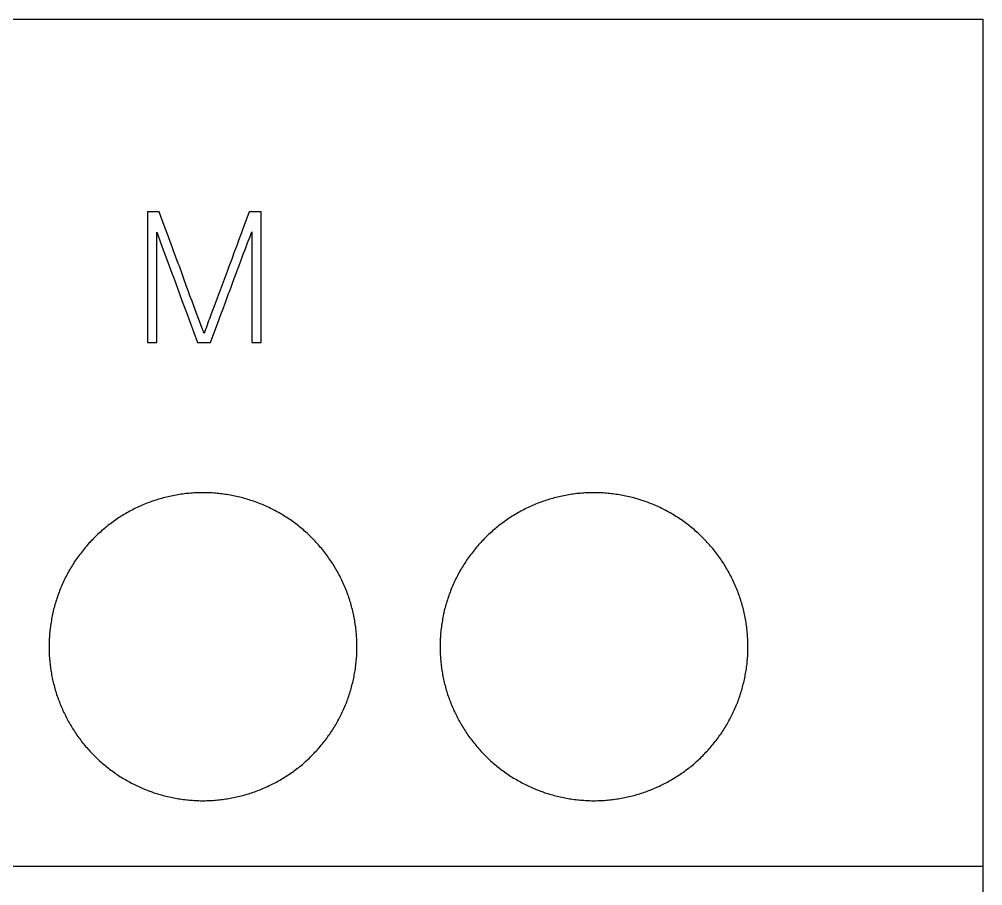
# Model space of a CAD drawing. Extents: x 0 to 420, y 0 to 297.
# Drawn here: x 134.88 to 147.4, y 226.31 to 237.56 of the extents above; entities that cross this region are included whole.
import ezdxf

# ---------------------------------------------------------------- set-up
doc = ezdxf.new("R2010")
doc.units = 0
doc.header["$LTSCALE"] = 23.1
doc.layers.add('10000_FRONT', color=7, linetype='CONTINUOUS')
doc.layers.add('10500_FRONT_LABELING', color=7, linetype='CONTINUOUS')

msp = doc.modelspace()

# ---------------------------------------------------------------- linework, layer by layer
at = {"layer": '10000_FRONT', "color": 7, "linetype": 'CONTINUOUS'}
for p, q in [((111.9, 237.561), (147.4, 237.561)), ((147.4, 237.561), (147.4, 147.561)), ((111.9, 226.561), (147.4, 226.561))]:
    msp.add_line(p, q, dxfattribs=at)
for points in [[(139.27, 229.411), (139.27, 229.433), (139.27, 229.454), (139.269, 229.475), (139.269, 229.497), (139.268, 229.518), (139.266, 229.539), (139.265, 229.56), (139.263, 229.581), (139.261, 229.602), (139.259, 229.623), (139.257, 229.644), (139.254, 229.665), (139.251, 229.686), (139.248, 229.707), (139.245, 229.728), (139.242, 229.749), (139.238, 229.77), (139.234, 229.791), (139.23, 229.811), (139.226, 229.832), (139.221, 229.853), (139.216, 229.873), (139.211, 229.894), (139.206, 229.914), (139.201, 229.935), (139.195, 229.955), (139.189, 229.976), (139.183, 229.996), (139.177, 230.017), (139.17, 230.037), (139.163, 230.057), (139.156, 230.077), (139.149, 230.097), (139.142, 230.118), (139.134, 230.137), (139.126, 230.157), (139.118, 230.177), (139.11, 230.197), (139.101, 230.216), (139.093, 230.235), (139.084, 230.255), (139.075, 230.274), (139.066, 230.293), (139.056, 230.312), (139.046, 230.331), (139.037, 230.349), (139.027, 230.368), (139.016, 230.387), (139.006, 230.405), (138.995, 230.423), (138.985, 230.442), (138.974, 230.46), (138.962, 230.478), (138.951, 230.495), (138.939, 230.513), (138.928, 230.531), (138.916, 230.548), (138.903, 230.566), (138.891, 230.583), (138.879, 230.6), (138.866, 230.617), (138.853, 230.634), (138.84, 230.651), (138.826, 230.668), (138.813, 230.685), (138.799, 230.701), (138.785, 230.717), (138.771, 230.733), (138.757, 230.749), (138.742, 230.765), (138.728, 230.781), (138.713, 230.796), (138.698, 230.811), (138.684, 230.827), (138.668, 230.841), (138.653, 230.856), (138.638, 230.871), (138.622, 230.885), (138.607, 230.899), (138.591, 230.913), (138.575, 230.927), (138.559, 230.941), (138.542, 230.955), (138.526, 230.968), (138.509, 230.981), (138.493, 230.994), (138.476, 231.007), (138.459, 231.02), (138.441, 231.033), (138.424, 231.045), (138.407, 231.057), (138.389, 231.069), (138.371, 231.081), (138.353, 231.093), (138.335, 231.104), (138.317, 231.116), (138.298, 231.127), (138.28, 231.138), (138.261, 231.148), (138.243, 231.159), (138.224, 231.169), (138.205, 231.179), (138.186, 231.189), (138.167, 231.199), (138.148, 231.208), (138.129, 231.218), (138.11, 231.227), (138.09, 231.235), (138.071, 231.244), (138.051, 231.252), (138.032, 231.261), (138.012, 231.269), (137.992, 231.276), (137.972, 231.284), (137.953, 231.291), (137.933, 231.298), (137.912, 231.305), (137.892, 231.312), (137.872, 231.319), (137.852, 231.325), (137.831, 231.331), (137.811, 231.337), (137.79, 231.343), (137.769, 231.348), (137.748, 231.353), (137.727, 231.358), (137.707, 231.363), (137.685, 231.368), (137.664, 231.372), (137.643, 231.376), (137.622, 231.38), (137.601, 231.384), (137.58, 231.387), (137.559, 231.39), (137.538, 231.393), (137.517, 231.396), (137.495, 231.398), (137.474, 231.401), (137.453, 231.403), (137.432, 231.405), (137.411, 231.406), (137.389, 231.408), (137.368, 231.409), (137.347, 231.41), (137.326, 231.41), (137.304, 231.411), (137.283, 231.411), (137.262, 231.411), (137.24, 231.411), (137.219, 231.41), (137.198, 231.41), (137.177, 231.409), (137.155, 231.408), (137.134, 231.406), (137.112, 231.405), (137.091, 231.403), (137.07, 231.401), (137.048, 231.399), (137.027, 231.396), (137.006, 231.394), (136.984, 231.391), (136.963, 231.387), (136.942, 231.384), (136.921, 231.38), (136.9, 231.376), (136.879, 231.372), (136.858, 231.368), (136.837, 231.364), (136.816, 231.359), (136.795, 231.354), (136.775, 231.349), (136.754, 231.343), (136.734, 231.338), (136.713, 231.332), (136.693, 231.326), (136.673, 231.32), (136.652, 231.313), (136.632, 231.307), (136.612, 231.3), (136.592, 231.293), (136.572, 231.285), (136.552, 231.278), (136.532, 231.27), (136.512, 231.262), (136.493, 231.254), (136.473, 231.245), (136.453, 231.237), (136.434, 231.228), (136.414, 231.219), (136.395, 231.209), (136.376, 231.2), (136.357, 231.19), (136.338, 231.18), (136.319, 231.17), (136.3, 231.16), (136.281, 231.149), (136.263, 231.139), (136.244, 231.128), (136.226, 231.117)], [(144.35, 229.411), (144.35, 229.433), (144.35, 229.454), (144.349, 229.475), (144.349, 229.497), (144.348, 229.518), (144.346, 229.539), (144.345, 229.56), (144.343, 229.581), (144.341, 229.602), (144.339, 229.623), (144.337, 229.644), (144.334, 229.665), (144.331, 229.686), (144.328, 229.707), (144.325, 229.728), (144.322, 229.749), (144.318, 229.77), (144.314, 229.791), (144.31, 229.811), (144.306, 229.832), (144.301, 229.853), (144.296, 229.873), (144.291, 229.894), (144.286, 229.914), (144.281, 229.935), (144.275, 229.955), (144.269, 229.976), (144.263, 229.996), (144.257, 230.017), (144.25, 230.037), (144.243, 230.057), (144.236, 230.077), (144.229, 230.097), (144.222, 230.118), (144.214, 230.137), (144.206, 230.157), (144.198, 230.177), (144.19, 230.197), (144.181, 230.216), (144.173, 230.235), (144.164, 230.255), (144.155, 230.274), (144.146, 230.293), (144.136, 230.312), (144.126, 230.331), (144.117, 230.349), (144.107, 230.368), (144.096, 230.387), (144.086, 230.405), (144.075, 230.423), (144.065, 230.442), (144.054, 230.46), (144.042, 230.478), (144.031, 230.495), (144.019, 230.513), (144.008, 230.531), (143.996, 230.548), (143.983, 230.566), (143.971, 230.583), (143.959, 230.6), (143.946, 230.617), (143.933, 230.634), (143.92, 230.651), (143.906, 230.668), (143.893, 230.685), (143.879, 230.701), (143.865, 230.717), (143.851, 230.733), (143.837, 230.749), (143.822, 230.765), (143.808, 230.781), (143.793, 230.796), (143.778, 230.811), (143.764, 230.827), (143.748, 230.841), (143.733, 230.856), (143.718, 230.871), (143.702, 230.885), (143.687, 230.899), (143.671, 230.913), (143.655, 230.927), (143.639, 230.941), (143.622, 230.955), (143.606, 230.968), (143.589, 230.981), (143.573, 230.994), (143.556, 231.007), (143.539, 231.02), (143.521, 231.033), (143.504, 231.045), (143.487, 231.057), (143.469, 231.069), (143.451, 231.081), (143.433, 231.093), (143.415, 231.104), (143.397, 231.116), (143.378, 231.127), (143.36, 231.138), (143.341, 231.148), (143.323, 231.159), (143.304, 231.169), (143.285, 231.179), (143.266, 231.189), (143.247, 231.199), (143.228, 231.208), (143.209, 231.218), (143.19, 231.227), (143.17, 231.235), (143.151, 231.244), (143.131, 231.252), (143.112, 231.261), (143.092, 231.269), (143.072, 231.276), (143.052, 231.284), (143.033, 231.291), (143.013, 231.298), (142.992, 231.305), (142.972, 231.312), (142.952, 231.319), (142.932, 231.325), (142.911, 231.331), (142.891, 231.337), (142.87, 231.343), (142.849, 231.348), (142.828, 231.353), (142.807, 231.358), (142.787, 231.363), (142.765, 231.368), (142.744, 231.372), (142.723, 231.376), (142.702, 231.38), (142.681, 231.384), (142.66, 231.387), (142.639, 231.39), (142.618, 231.393), (142.597, 231.396), (142.575, 231.398), (142.554, 231.401), (142.533, 231.403), (142.512, 231.405), (142.491, 231.406), (142.469, 231.408), (142.448, 231.409), (142.427, 231.41), (142.406, 231.41), (142.384, 231.411), (142.363, 231.411), (142.342, 231.411), (142.32, 231.411), (142.299, 231.41), (142.278, 231.41), (142.257, 231.409), (142.235, 231.408), (142.214, 231.406), (142.192, 231.405), (142.171, 231.403), (142.15, 231.401), (142.128, 231.399), (142.107, 231.396), (142.086, 231.394), (142.064, 231.391), (142.043, 231.387), (142.022, 231.384), (142.001, 231.38), (141.98, 231.376), (141.959, 231.372), (141.938, 231.368), (141.917, 231.364), (141.896, 231.359), (141.875, 231.354), (141.855, 231.349), (141.834, 231.343), (141.814, 231.338), (141.793, 231.332), (141.773, 231.326), (141.753, 231.32), (141.732, 231.313), (141.712, 231.307), (141.692, 231.3), (141.672, 231.293), (141.652, 231.285), (141.632, 231.278), (141.612, 231.27), (141.592, 231.262), (141.573, 231.254), (141.553, 231.245), (141.533, 231.237), (141.514, 231.228), (141.494, 231.219), (141.475, 231.209), (141.456, 231.2), (141.437, 231.19), (141.418, 231.18), (141.399, 231.17), (141.38, 231.16), (141.361, 231.149), (141.343, 231.139), (141.324, 231.128), (141.306, 231.117)], [(136.226, 231.117), (136.208, 231.106), (136.19, 231.094), (136.172, 231.083), (136.155, 231.071), (136.137, 231.059), (136.12, 231.047), (136.102, 231.035), (136.085, 231.022), (136.068, 231.009), (136.051, 230.997), (136.035, 230.984), (136.018, 230.97), (136.001, 230.957), (135.985, 230.943), (135.969, 230.93), (135.953, 230.916), (135.937, 230.901), (135.921, 230.887), (135.905, 230.873), (135.89, 230.858), (135.874, 230.843), (135.859, 230.828), (135.844, 230.813), (135.829, 230.797), (135.814, 230.782), (135.8, 230.766), (135.785, 230.75), (135.771, 230.735), (135.757, 230.718), (135.743, 230.702), (135.73, 230.686), (135.716, 230.67), (135.703, 230.653), (135.69, 230.636), (135.677, 230.619), (135.664, 230.603), (135.652, 230.585), (135.639, 230.568), (135.627, 230.551), (135.615, 230.533), (135.603, 230.516), (135.592, 230.498), (135.58, 230.48), (135.569, 230.462), (135.558, 230.444), (135.547, 230.426), (135.536, 230.408), (135.526, 230.389), (135.516, 230.371), (135.506, 230.352), (135.496, 230.333), (135.486, 230.314), (135.476, 230.295), (135.467, 230.276), (135.458, 230.256), (135.449, 230.237), (135.44, 230.217), (135.432, 230.198), (135.423, 230.178), (135.415, 230.158), (135.407, 230.138), (135.4, 230.119), (135.392, 230.099), (135.385, 230.079), (135.378, 230.059), (135.372, 230.039), (135.365, 230.019), (135.359, 229.998), (135.353, 229.978), (135.347, 229.958), (135.341, 229.938), (135.336, 229.917), (135.33, 229.897), (135.325, 229.876), (135.32, 229.855), (135.316, 229.835), (135.312, 229.814), (135.307, 229.793), (135.303, 229.772), (135.3, 229.752), (135.296, 229.731), (135.293, 229.71), (135.29, 229.688), (135.287, 229.667), (135.284, 229.646), (135.282, 229.625), (135.28, 229.604), (135.278, 229.582), (135.276, 229.561), (135.275, 229.539), (135.273, 229.518), (135.272, 229.497), (135.272, 229.475), (135.271, 229.454), (135.271, 229.433), (135.27, 229.411)], [(141.306, 231.117), (141.288, 231.106), (141.27, 231.094), (141.252, 231.083), (141.235, 231.071), (141.217, 231.059), (141.2, 231.047), (141.182, 231.035), (141.165, 231.022), (141.148, 231.009), (141.131, 230.997), (141.115, 230.984), (141.098, 230.97), (141.081, 230.957), (141.065, 230.943), (141.049, 230.93), (141.033, 230.916), (141.017, 230.901), (141.001, 230.887), (140.985, 230.873), (140.97, 230.858), (140.954, 230.843), (140.939, 230.828), (140.924, 230.813), (140.909, 230.797), (140.894, 230.782), (140.88, 230.766), (140.865, 230.75), (140.851, 230.735), (140.837, 230.718), (140.823, 230.702), (140.81, 230.686), (140.796, 230.67), (140.783, 230.653), (140.77, 230.636), (140.757, 230.619), (140.744, 230.603), (140.732, 230.585), (140.719, 230.568), (140.707, 230.551), (140.695, 230.533), (140.683, 230.516), (140.672, 230.498), (140.66, 230.48), (140.649, 230.462), (140.638, 230.444), (140.627, 230.426), (140.616, 230.408), (140.606, 230.389), (140.596, 230.371), (140.586, 230.352), (140.576, 230.333), (140.566, 230.314), (140.556, 230.295), (140.547, 230.276), (140.538, 230.256), (140.529, 230.237), (140.52, 230.217), (140.512, 230.198), (140.503, 230.178), (140.495, 230.158), (140.487, 230.138), (140.48, 230.119), (140.472, 230.099), (140.465, 230.079), (140.458, 230.059), (140.452, 230.039), (140.445, 230.019), (140.439, 229.998), (140.433, 229.978), (140.427, 229.958), (140.421, 229.938), (140.416, 229.917), (140.41, 229.897), (140.405, 229.876), (140.4, 229.855), (140.396, 229.835), (140.392, 229.814), (140.387, 229.793), (140.383, 229.772), (140.38, 229.752), (140.376, 229.731), (140.373, 229.71), (140.37, 229.688), (140.367, 229.667), (140.364, 229.646), (140.362, 229.625), (140.36, 229.604), (140.358, 229.582), (140.356, 229.561), (140.355, 229.539), (140.353, 229.518), (140.352, 229.497), (140.352, 229.475), (140.351, 229.454), (140.351, 229.433), (140.35, 229.411)], [(135.27, 229.411), (135.271, 229.391), (135.271, 229.37), (135.271, 229.35), (135.272, 229.329), (135.273, 229.309), (135.274, 229.288), (135.276, 229.268), (135.277, 229.248), (135.279, 229.227), (135.281, 229.207), (135.283, 229.187), (135.286, 229.167), (135.288, 229.147), (135.291, 229.126), (135.294, 229.106), (135.297, 229.086), (135.3, 229.066), (135.304, 229.046), (135.308, 229.026), (135.312, 229.006), (135.316, 228.987), (135.32, 228.967), (135.325, 228.947), (135.33, 228.927), (135.335, 228.907), (135.34, 228.888), (135.346, 228.868), (135.351, 228.848), (135.357, 228.829), (135.363, 228.809), (135.369, 228.79), (135.376, 228.77), (135.383, 228.751), (135.39, 228.731), (135.397, 228.712), (135.404, 228.693), (135.411, 228.674), (135.419, 228.655), (135.427, 228.636), (135.435, 228.617), (135.443, 228.598), (135.451, 228.58), (135.46, 228.561), (135.469, 228.543), (135.478, 228.525), (135.487, 228.507), (135.496, 228.488), (135.506, 228.47), (135.515, 228.453), (135.525, 228.435), (135.535, 228.417), (135.545, 228.399), (135.556, 228.382), (135.566, 228.365), (135.577, 228.347), (135.588, 228.33), (135.599, 228.313), (135.61, 228.296), (135.622, 228.279), (135.633, 228.262), (135.645, 228.246), (135.657, 228.229), (135.669, 228.213), (135.682, 228.196), (135.694, 228.18), (135.707, 228.164), (135.72, 228.148), (135.733, 228.132), (135.746, 228.116), (135.76, 228.1), (135.773, 228.085), (135.787, 228.07), (135.801, 228.055), (135.815, 228.04), (135.829, 228.025), (135.843, 228.01), (135.857, 227.996), (135.872, 227.981), (135.887, 227.967), (135.901, 227.953), (135.916, 227.939), (135.931, 227.926), (135.947, 227.912), (135.962, 227.899), (135.977, 227.885), (135.993, 227.872), (136.009, 227.859), (136.025, 227.847), (136.041, 227.834), (136.057, 227.821), (136.073, 227.809), (136.089, 227.797), (136.106, 227.785), (136.123, 227.773), (136.14, 227.761), (136.157, 227.75), (136.174, 227.739), (136.191, 227.727), (136.209, 227.716), (136.226, 227.705), (136.244, 227.695), (136.262, 227.684), (136.279, 227.674), (136.297, 227.664), (136.315, 227.654), (136.333, 227.644), (136.352, 227.635), (136.37, 227.625), (136.388, 227.616), (136.407, 227.607), (136.425, 227.599), (136.444, 227.59), (136.462, 227.582), (136.481, 227.574), (136.5, 227.566), (136.519, 227.558), (136.537, 227.55), (136.557, 227.543), (136.576, 227.536), (136.595, 227.529), (136.614, 227.522), (136.633, 227.515), (136.653, 227.509), (136.672, 227.503), (136.692, 227.497), (136.712, 227.491), (136.731, 227.485), (136.751, 227.48), (136.771, 227.474), (136.791, 227.469), (136.811, 227.465), (136.831, 227.46), (136.852, 227.455), (136.872, 227.451), (136.892, 227.447), (136.912, 227.443), (136.933, 227.44), (136.953, 227.437), (136.973, 227.433), (136.993, 227.43), (137.014, 227.428), (137.034, 227.425), (137.054, 227.423), (137.075, 227.421), (137.095, 227.419), (137.116, 227.417), (137.136, 227.416), (137.156, 227.414), (137.177, 227.413), (137.197, 227.412), (137.217, 227.412), (137.238, 227.411), (137.258, 227.411), (137.279, 227.411), (137.299, 227.411), (137.32, 227.412), (137.34, 227.412), (137.361, 227.413), (137.381, 227.414), (137.402, 227.415), (137.422, 227.417), (137.443, 227.419), (137.463, 227.42), (137.484, 227.423), (137.504, 227.425), (137.525, 227.427), (137.545, 227.43), (137.566, 227.433), (137.586, 227.436), (137.607, 227.44), (137.627, 227.443), (137.647, 227.447), (137.667, 227.451), (137.687, 227.455), (137.707, 227.459), (137.727, 227.464), (137.747, 227.469), (137.767, 227.474), (137.787, 227.479), (137.806, 227.484), (137.826, 227.49), (137.846, 227.496), (137.865, 227.502), (137.885, 227.508), (137.904, 227.514), (137.923, 227.521), (137.943, 227.527), (137.962, 227.534), (137.981, 227.542), (138, 227.549), (138.019, 227.557), (138.038, 227.564), (138.057, 227.572), (138.076, 227.58), (138.095, 227.589), (138.113, 227.597), (138.132, 227.606), (138.151, 227.615), (138.169, 227.624)], [(138.169, 227.624), (138.188, 227.634), (138.206, 227.643), (138.224, 227.653), (138.242, 227.663), (138.26, 227.673), (138.278, 227.683), (138.295, 227.694), (138.313, 227.704), (138.33, 227.715), (138.348, 227.726), (138.365, 227.737), (138.382, 227.748), (138.399, 227.76), (138.416, 227.771), (138.432, 227.783), (138.449, 227.795), (138.465, 227.807), (138.481, 227.819), (138.498, 227.832), (138.514, 227.844), (138.53, 227.857), (138.545, 227.87), (138.561, 227.883), (138.577, 227.896), (138.592, 227.91), (138.607, 227.924), (138.623, 227.937), (138.638, 227.951), (138.653, 227.965), (138.667, 227.98), (138.682, 227.994), (138.697, 228.009), (138.711, 228.024), (138.725, 228.039), (138.739, 228.054), (138.753, 228.069), (138.767, 228.084), (138.78, 228.099), (138.794, 228.115), (138.807, 228.131), (138.82, 228.146), (138.833, 228.162), (138.845, 228.178), (138.858, 228.194), (138.87, 228.211), (138.882, 228.227), (138.894, 228.243), (138.906, 228.26), (138.918, 228.277), (138.929, 228.293), (138.94, 228.31), (138.951, 228.327), (138.962, 228.345), (138.973, 228.362), (138.984, 228.379), (138.994, 228.397), (139.004, 228.414), (139.015, 228.432), (139.024, 228.45), (139.034, 228.468), (139.044, 228.486), (139.053, 228.504), (139.062, 228.523), (139.071, 228.541), (139.08, 228.56), (139.089, 228.579), (139.097, 228.597), (139.106, 228.616), (139.114, 228.635), (139.122, 228.654), (139.129, 228.673), (139.137, 228.692), (139.144, 228.711), (139.151, 228.73), (139.158, 228.749), (139.164, 228.768), (139.171, 228.788), (139.177, 228.807), (139.183, 228.827), (139.189, 228.846), (139.195, 228.866), (139.2, 228.885), (139.205, 228.905), (139.21, 228.924), (139.215, 228.944), (139.22, 228.964), (139.224, 228.984), (139.229, 229.004), (139.233, 229.024), (139.236, 229.044), (139.24, 229.064), (139.244, 229.084), (139.247, 229.104), (139.25, 229.124), (139.253, 229.145), (139.255, 229.165), (139.258, 229.185), (139.26, 229.206), (139.262, 229.226), (139.264, 229.247), (139.265, 229.267), (139.267, 229.288), (139.268, 229.308), (139.269, 229.329), (139.27, 229.349), (139.27, 229.37), (139.27, 229.391), (139.27, 229.411)], [(140.35, 229.411), (140.351, 229.391), (140.351, 229.37), (140.351, 229.35), (140.352, 229.329), (140.353, 229.309), (140.354, 229.288), (140.356, 229.268), (140.357, 229.248), (140.359, 229.227), (140.361, 229.207), (140.363, 229.187), (140.366, 229.167), (140.368, 229.147), (140.371, 229.126), (140.374, 229.106), (140.377, 229.086), (140.38, 229.066), (140.384, 229.046), (140.388, 229.026), (140.392, 229.006), (140.396, 228.987), (140.4, 228.967), (140.405, 228.947), (140.41, 228.927), (140.415, 228.907), (140.42, 228.888), (140.426, 228.868), (140.431, 228.848), (140.437, 228.829), (140.443, 228.809), (140.449, 228.79), (140.456, 228.77), (140.463, 228.751), (140.47, 228.731), (140.477, 228.712), (140.484, 228.693), (140.491, 228.674), (140.499, 228.655), (140.507, 228.636), (140.515, 228.617), (140.523, 228.598), (140.531, 228.58), (140.54, 228.561), (140.549, 228.543), (140.558, 228.525), (140.567, 228.507), (140.576, 228.488), (140.586, 228.47), (140.595, 228.453), (140.605, 228.435), (140.615, 228.417), (140.625, 228.399), (140.636, 228.382), (140.646, 228.365), (140.657, 228.347), (140.668, 228.33), (140.679, 228.313), (140.69, 228.296), (140.702, 228.279), (140.713, 228.262), (140.725, 228.246), (140.737, 228.229), (140.749, 228.213), (140.762, 228.196), (140.774, 228.18), (140.787, 228.164), (140.8, 228.148), (140.813, 228.132), (140.826, 228.116), (140.84, 228.1), (140.853, 228.085), (140.867, 228.07), (140.881, 228.055), (140.895, 228.04), (140.909, 228.025), (140.923, 228.01), (140.937, 227.996), (140.952, 227.981), (140.967, 227.967), (140.981, 227.953), (140.996, 227.939), (141.011, 227.926), (141.027, 227.912), (141.042, 227.899), (141.057, 227.885), (141.073, 227.872), (141.089, 227.859), (141.105, 227.847), (141.121, 227.834), (141.137, 227.821), (141.153, 227.809), (141.169, 227.797), (141.186, 227.785), (141.203, 227.773), (141.22, 227.761), (141.237, 227.75), (141.254, 227.739), (141.271, 227.727), (141.289, 227.716), (141.306, 227.705), (141.324, 227.695), (141.342, 227.684), (141.359, 227.674), (141.377, 227.664), (141.395, 227.654), (141.413, 227.644), (141.432, 227.635), (141.45, 227.625), (141.468, 227.616), (141.487, 227.607), (141.505, 227.599), (141.524, 227.59), (141.542, 227.582), (141.561, 227.574), (141.58, 227.566), (141.599, 227.558), (141.617, 227.55), (141.637, 227.543), (141.656, 227.536), (141.675, 227.529), (141.694, 227.522), (141.713, 227.515), (141.733, 227.509), (141.752, 227.503), (141.772, 227.497), (141.792, 227.491), (141.811, 227.485), (141.831, 227.48), (141.851, 227.474), (141.871, 227.469), (141.891, 227.465), (141.911, 227.46), (141.932, 227.455), (141.952, 227.451), (141.972, 227.447), (141.992, 227.443), (142.013, 227.44), (142.033, 227.437), (142.053, 227.433), (142.073, 227.43), (142.094, 227.428), (142.114, 227.425), (142.134, 227.423), (142.155, 227.421), (142.175, 227.419), (142.196, 227.417), (142.216, 227.416), (142.236, 227.414), (142.257, 227.413), (142.277, 227.412), (142.297, 227.412), (142.318, 227.411), (142.338, 227.411), (142.359, 227.411), (142.379, 227.411), (142.4, 227.412), (142.42, 227.412), (142.441, 227.413), (142.461, 227.414), (142.482, 227.415), (142.502, 227.417), (142.523, 227.419), (142.543, 227.42), (142.564, 227.423), (142.584, 227.425), (142.605, 227.427), (142.625, 227.43), (142.646, 227.433), (142.666, 227.436), (142.687, 227.44), (142.707, 227.443), (142.727, 227.447), (142.747, 227.451), (142.767, 227.455), (142.787, 227.459), (142.807, 227.464), (142.827, 227.469), (142.847, 227.474), (142.867, 227.479), (142.886, 227.484), (142.906, 227.49), (142.926, 227.496), (142.945, 227.502), (142.965, 227.508), (142.984, 227.514), (143.003, 227.521), (143.023, 227.527), (143.042, 227.534), (143.061, 227.542), (143.08, 227.549), (143.099, 227.557), (143.118, 227.564), (143.137, 227.572), (143.156, 227.58), (143.175, 227.589), (143.193, 227.597), (143.212, 227.606), (143.231, 227.615), (143.249, 227.624)], [(143.249, 227.624), (143.268, 227.634), (143.286, 227.643), (143.304, 227.653), (143.322, 227.663), (143.34, 227.673), (143.358, 227.683), (143.375, 227.694), (143.393, 227.704), (143.41, 227.715), (143.428, 227.726), (143.445, 227.737), (143.462, 227.748), (143.479, 227.76), (143.496, 227.771), (143.512, 227.783), (143.529, 227.795), (143.545, 227.807), (143.561, 227.819), (143.578, 227.832), (143.594, 227.844), (143.61, 227.857), (143.625, 227.87), (143.641, 227.883), (143.657, 227.896), (143.672, 227.91), (143.687, 227.924), (143.703, 227.937), (143.718, 227.951), (143.733, 227.965), (143.747, 227.98), (143.762, 227.994), (143.777, 228.009), (143.791, 228.024), (143.805, 228.039), (143.819, 228.054), (143.833, 228.069), (143.847, 228.084), (143.86, 228.099), (143.874, 228.115), (143.887, 228.131), (143.9, 228.146), (143.913, 228.162), (143.925, 228.178), (143.938, 228.194), (143.95, 228.211), (143.962, 228.227), (143.974, 228.243), (143.986, 228.26), (143.998, 228.277), (144.009, 228.293), (144.02, 228.31), (144.031, 228.327), (144.042, 228.345), (144.053, 228.362), (144.064, 228.379), (144.074, 228.397), (144.084, 228.414), (144.095, 228.432), (144.104, 228.45), (144.114, 228.468), (144.124, 228.486), (144.133, 228.504), (144.142, 228.523), (144.151, 228.541), (144.16, 228.56), (144.169, 228.579), (144.177, 228.597), (144.186, 228.616), (144.194, 228.635), (144.202, 228.654), (144.209, 228.673), (144.217, 228.692), (144.224, 228.711), (144.231, 228.73), (144.238, 228.749), (144.244, 228.768), (144.251, 228.788), (144.257, 228.807), (144.263, 228.827), (144.269, 228.846), (144.275, 228.866), (144.28, 228.885), (144.285, 228.905), (144.29, 228.924), (144.295, 228.944), (144.3, 228.964), (144.304, 228.984), (144.309, 229.004), (144.313, 229.024), (144.316, 229.044), (144.32, 229.064), (144.324, 229.084), (144.327, 229.104), (144.33, 229.124), (144.333, 229.145), (144.335, 229.165), (144.338, 229.185), (144.34, 229.206), (144.342, 229.226), (144.344, 229.247), (144.345, 229.267), (144.347, 229.288), (144.348, 229.308), (144.349, 229.329), (144.35, 229.349), (144.35, 229.37), (144.35, 229.391), (144.35, 229.411)]]:
    msp.add_lwpolyline(points, dxfattribs=at)
at = {"layer": '10500_FRONT_LABELING', "color": 7, "linetype": 'CONTINUOUS'}
for p, q in [((136.55, 235.061), (136.55, 233.361)), ((136.701, 235.061), (136.55, 235.061)), ((136.742, 234.952), (136.701, 235.061)), ((137.871, 235.061), (137.802, 234.874)), ((138.024, 235.061), (137.871, 235.061)), ((138.024, 233.361), (138.024, 235.061)), ((137.802, 234.874), (137.762, 234.766)), ((136.671, 233.361), (136.671, 234.797)), ((136.848, 234.661), (136.821, 234.734)), ((137.762, 234.766), (137.733, 234.686)), ((137.904, 234.802), (137.904, 233.361)), ((136.741, 234.602), (136.814, 234.408)), ((136.868, 234.607), (136.848, 234.661)), ((136.888, 234.552), (136.868, 234.607)), ((137.693, 234.579), (137.673, 234.526)), ((137.713, 234.633), (137.693, 234.579)), ((137.733, 234.686), (137.713, 234.633)), ((137.812, 234.558), (137.83, 234.607)), ((136.949, 234.389), (136.888, 234.552)), ((137.739, 234.363), (137.776, 234.46)), ((137.776, 234.46), (137.794, 234.509)), ((137.794, 234.509), (137.812, 234.558)), ((136.814, 234.408), (136.832, 234.359)), ((136.832, 234.359), (136.849, 234.31)), ((136.963, 234.353), (136.949, 234.389)), ((136.976, 234.316), (136.963, 234.353)), ((137.602, 234.338), (137.583, 234.285)), ((137.676, 234.192), (137.739, 234.363)), ((136.849, 234.31), (136.867, 234.262)), ((136.989, 234.28), (136.976, 234.316)), ((137.583, 234.285), (137.454, 233.937)), ((136.92, 234.116), (136.938, 234.067)), ((137.035, 234.152), (137.022, 234.189)), ((137.048, 234.116), (137.035, 234.152)), ((137.061, 234.079), (137.048, 234.116)), ((137.081, 234.025), (137.061, 234.079)), ((137.595, 233.972), (137.631, 234.07)), ((137.631, 234.07), (137.649, 234.119)), ((137.649, 234.119), (137.676, 234.192)), ((136.938, 234.067), (136.965, 233.994)), ((136.965, 233.994), (136.974, 233.97)), ((136.974, 233.97), (136.992, 233.921)), ((137.101, 233.97), (137.081, 234.025)), ((137.128, 233.898), (137.101, 233.97)), ((137.577, 233.923), (137.595, 233.972)), ((136.992, 233.921), (137.01, 233.872)), ((137.01, 233.872), (137.054, 233.751)), ((137.155, 233.825), (137.128, 233.898)), ((137.183, 233.753), (137.155, 233.825)), ((137.424, 233.857), (137.374, 233.723)), ((137.454, 233.937), (137.424, 233.857)), ((137.531, 233.801), (137.577, 233.923)), ((137.054, 233.751), (137.197, 233.361)), ((137.251, 233.571), (137.183, 233.753)), ((137.374, 233.723), (137.354, 233.669)), ((137.477, 233.654), (137.504, 233.728)), ((137.504, 233.728), (137.531, 233.801)), ((137.264, 233.535), (137.251, 233.571)), ((137.369, 233.361), (137.477, 233.654)), ((137.296, 233.508), (137.286, 233.481)), ((136.55, 233.361), (136.671, 233.361)), ((137.197, 233.361), (137.369, 233.361)), ((137.904, 233.361), (138.024, 233.361))]:
    msp.add_line(p, q, dxfattribs=at)
for points in [[(136.821, 234.734), (136.788, 234.825), (136.742, 234.952)], [(136.671, 234.797), (136.679, 234.773), (136.688, 234.748), (136.697, 234.724), (136.706, 234.699), (136.715, 234.675), (136.741, 234.602)], [(137.83, 234.607), (137.849, 234.655), (137.858, 234.68), (137.877, 234.728)], [(137.877, 234.728), (137.886, 234.753), (137.895, 234.777), (137.904, 234.802)], [(137.673, 234.526), (137.643, 234.445), (137.602, 234.338)], [(136.867, 234.262), (136.885, 234.213), (136.894, 234.189), (136.92, 234.116)], [(137.022, 234.189), (137.002, 234.243), (136.989, 234.28)], [(137.354, 233.669), (137.344, 233.643), (137.334, 233.616), (137.324, 233.589), (137.315, 233.562), (137.296, 233.508)], [(137.286, 233.481), (137.278, 233.499), (137.271, 233.517), (137.264, 233.535)]]:
    msp.add_lwpolyline(points, dxfattribs=at)

doc.saveas('drawing.dxf')
